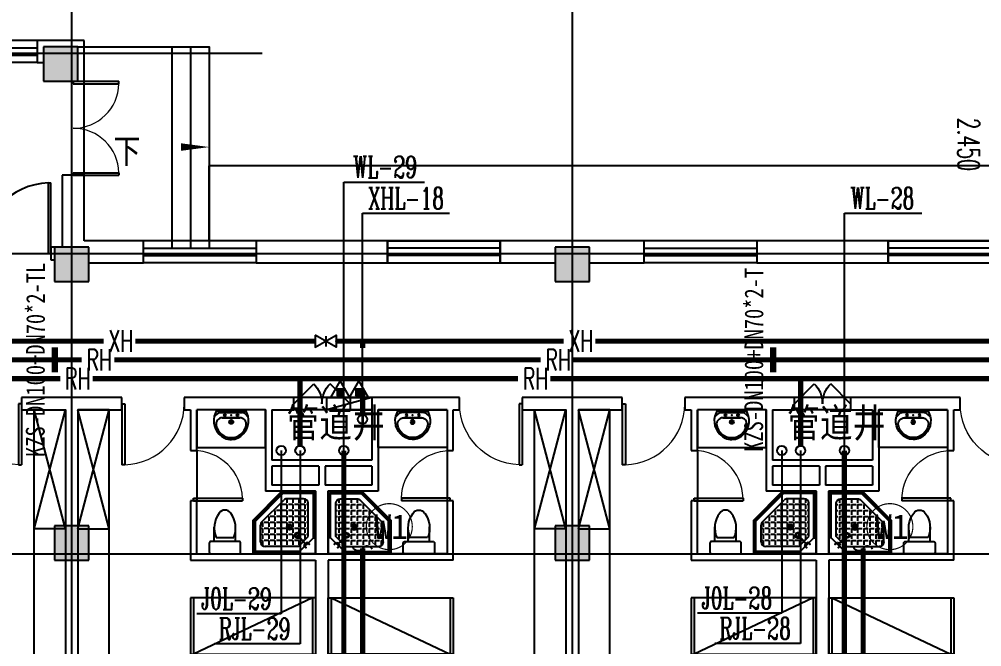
# Model space of a CAD drawing. Extents: x 0 to 2838408, y -923048 to 203859.
# Drawn here: x 2360380 to 2375762, y -263775 to -253750 of the extents above; entities that cross this region are included whole.
import ezdxf
from ezdxf.enums import TextEntityAlignment as Align

# ---------------------------------------------------------------- set-up
doc = ezdxf.new("R2010")
doc.units = 0
doc.header["$LTSCALE"] = 1000
doc.linetypes.add('DASH', pattern=[0.35, 0.25, -0.1])
doc.layers.add('A-ANNO-IDEN', color=3, linetype='Continuous', lineweight=0)
doc.layers.add('A-ANNO-TXT', color=7, linetype='Continuous', lineweight=0, plot=False)
for name, color, linetype in [('A-Fixt', 81, 'Continuous'), ('CLAYER', 7, 'Continuous'), ('COLUMN', 9, 'Continuous'), ('DIM_污水', 3, 'Continuous'), ('DIM_消防', 3, 'Continuous'), ('DIM_热给水', 3, 'Continuous'), ('DIM_给水', 3, 'Continuous'), ('DOOR_FIRE', 4, 'Continuous'), ('DOTE', 8, 'Continuous'), ('E2-楼梯、坡道', 52, 'Continuous'), ('EQUIP_污水', 7, 'Continuous'), ('EQUIP_灭火器', 7, 'Continuous'), ('GROUND', 2, 'Continuous'), ('PIPE-污水', 2, 'DASH'), ('PIPE-消防', 1, 'Continuous'), ('PIPE-热回水', 4, 'Continuous'), ('PUB_HATCH', 8, 'Continuous'), ('TEXT_消防', 7, 'Continuous'), ('TEXT_热回水', 7, 'Continuous'), ('TWT_ELEV', 3, 'Continuous'), ('TWT_TEXT', 7, 'Continuous'), ('VALVE_消防', 7, 'Continuous'), ('VPIPE-污水', 2, 'Continuous'), ('VPIPE-消防', 1, 'Continuous'), ('VPIPE-热给水', 5, 'Continuous'), ('VPIPE-给水', 3, 'Continuous'), ('WALL', 9, 'Continuous'), ('WINDOW', 4, 'Continuous'), ('WP_F', 1, 'Continuous'), ('XREF', 8, 'Continuous'), ('抗震支吊架', 2, 'Continuous'), ('洁具', 213, 'Continuous'), ('配景', 3, 'Continuous'), ('附件', 70, 'Continuous')]:
    doc.layers.add(name, color=color, linetype=linetype)
doc.styles.add('-黑体_T3', font='', dxfattribs={"width": 0.8})
doc.styles.add('_TWT_DIM_ELE', font='SIMPLEX', dxfattribs={"width": 0.8, "height": 2.3, "bigfont": 'HZTXT'})
doc.styles.add('_TWT_PIPETEXT', font='SIMPLEX', dxfattribs={"width": 0.8, "height": 2.3, "bigfont": 'HZTXT'})
doc.styles.add('_TWT_SERIAL', font='COMPLEX', dxfattribs={"width": 0.8, "height": 2.3, "bigfont": 'HZTXT'})
doc.styles.add('HZ', font='aaa等高度-单线.shx', dxfattribs={"width": 0.7, "height": 50, "bigfont": 'aaa-hztxt.shx'})
doc.styles.add('kzcad', font='', dxfattribs={"width": 0.8})
doc.styles.get("Standard").update_dxf_attribs({"font": 'geniso.shx', "bigfont": 'hztxt.shx'})
doc.styles.add('黑体', font='')
doc.styles.get('-黑体_T3').set_extended_font_data('SimHei')
doc.styles.get('kzcad').set_extended_font_data('SimSun')
doc.styles.get('黑体').set_extended_font_data('SimHei')

# ---------------------------------------------------------------- blocks, each defined once
blk = doc.blocks.new('$TwtSys$00000546')
h = blk.add_hatch()
h.set_pattern_fill('ANSI31', color=256, scale=200, style=0)
h.set_pattern_definition([(45, (-38543.802, -6670.83), (-17.67767, 17.67767), [])])
h.paths.add_polyline_path([(-65, 174), (65, 174), (65, 44), (-65, 44)])
for points in [[(0, 344), (-198, 0), (198, 0)], [(-65, 174), (65, 174), (65, 44), (-65, 44)]]:
    blk.add_lwpolyline(points, close=True)
blk = doc.blocks.new('A$C29581A72')
at = {"layer": '附件'}
blk.add_line((750, 200), (30, 0), dxfattribs=at)
blk.add_lwpolyline([(30, 200), (750, 200), (750, 0), (30, 0), (30, 200)], dxfattribs=at)
blk.add_solid([(750, 200), (30, 0), (750, 0), (750, 200)], dxfattribs=at)
at = {"layer": 'EQUIP_灭火器', "xscale": 0.75, "yscale": -0.75, "zscale": 0.75, "rotation": 180}
for p in [(241, 200), (539, 200)]:
    blk.add_blockref('$TwtSys$00000546', p, dxfattribs=at)
at = {"style": 'HZ', "flags": 1}
for tag in ['WHAT', 'SPEC', 'UNIT']:
    blk.add_attdef(tag, (375, 0), '', height=0.001, dxfattribs=at)
blk = doc.blocks.new('1F平面-CAD导入_dwg_Drawing4_t3_dwg_$plan$00001613-474159-1F-927810-1F')
at = {"layer": '洁具'}
for p, q in [((-200, 170), (-430, 170)), ((-30, 250), (-170, 250)), ((-260, -140), (-260, 140)), ((-200, -170), (-200, -220)), ((-170, -250), (-30, -250))]:
    blk.add_line(p, q, dxfattribs=at)
for points in [[(-200, 220), (-200, 170), (-200, -170), (-430, -170)], [(0, -220), (0, 220)]]:
    blk.add_lwpolyline(points, dxfattribs=at)
for centre, radius, start, end in [((-413, -227), 398, 67.4505, 126.6381), ((-170, 220), 30, 90, 180), ((-30, 220), 30, 0, 90), ((-590, 0), 110, 123.4509, 236.5491), ((-413, 227), 398, 233.3619, 292.5495), ((-170, -220), 30, 180, 270), ((-30, -220), 30, 270, 0)]:
    blk.add_arc(centre, radius, start, end, dxfattribs=at)
blk = doc.blocks.new('$lvtry$00000169')
at = {"color": 0}
for p, q in [((259, -36), (259, 0)), ((259, -36), (36, -259)), ((276, -120), (120, -276)), ((144, -151), (291, -298)), ((151, -144), (298, -291)), ((259, -24), (976, -24)), ((259, -36), (964, -36)), ((270, -213), (270, -143)), ((276, -120), (808, -120)), ((366, -213), (366, -143)), ((462, -213), (462, -143)), ((558, -213), (558, -143)), ((655, -213), (655, -143)), ((751, -213), (751, -143)), ((847, -213), (847, -143)), ((964, -36), (976, -24)), ((964, -36), (964, -525)), ((976, -24), (976, -530)), ((36, -259), (0, -259)), ((24, -259), (24, -976)), ((36, -259), (36, -964)), ((120, -276), (120, -808)), ((173, -309), (173, -239)), ((183, -213), (205, -213)), ((220, -213), (243, -213)), ((270, -213), (340, -213)), ((270, -263), (270, -239)), ((366, -213), (436, -213)), ((366, -309), (366, -239)), ((462, -213), (532, -213)), ((462, -309), (462, -239)), ((558, -213), (628, -213)), ((558, -309), (558, -239)), ((655, -213), (725, -213)), ((655, -309), (655, -239)), ((751, -213), (821, -213)), ((751, -309), (751, -239)), ((847, -213), (880, -213)), ((847, -309), (847, -239)), ((880, -192), (880, -460)), ((120, -309), (147, -309)), ((120, -405), (147, -405)), ((173, -309), (243, -309)), ((173, -405), (173, -335)), ((173, -405), (243, -405)), ((173, -501), (173, -431)), ((270, -405), (270, -335)), ((270, -405), (340, -405)), ((270, -501), (270, -431)), ((334, -309), (340, -309)), ((366, -309), (436, -309)), ((366, -405), (366, -335)), ((366, -405), (379, -405)), ((366, -501), (366, -431)), ((462, -309), (532, -309)), ((462, -405), (462, -335)), ((462, -405), (532, -405)), ((462, -501), (462, -431)), ((558, -309), (628, -309)), ((558, -405), (558, -335)), ((558, -405), (628, -405)), ((558, -501), (558, -431)), ((655, -309), (725, -309)), ((655, -405), (655, -335)), ((655, -405), (725, -405)), ((655, -501), (655, -431)), ((751, -309), (821, -309)), ((751, -405), (751, -335)), ((751, -405), (821, -405)), ((751, -501), (751, -431)), ((847, -309), (880, -309)), ((847, -405), (847, -335)), ((847, -405), (880, -405)), ((847, -501), (847, -431)), ((120, -501), (147, -501)), ((120, -598), (147, -598)), ((173, -501), (243, -501)), ((173, -598), (173, -528)), ((173, -598), (243, -598)), ((270, -501), (340, -501)), ((270, -598), (270, -528)), ((270, -598), (340, -598)), ((366, -501), (436, -501)), ((366, -598), (366, -528)), ((366, -598), (436, -598)), ((462, -501), (532, -501)), ((462, -598), (462, -528)), ((462, -598), (532, -598)), ((859, -511), (511, -859)), ((964, -525), (525, -964)), ((976, -530), (530, -976)), ((558, -501), (628, -501)), ((558, -598), (558, -528)), ((558, -598), (628, -598)), ((655, -501), (725, -501)), ((655, -598), (655, -528)), ((655, -598), (725, -598)), ((751, -501), (821, -501)), ((751, -598), (751, -528)), ((751, -598), (773, -598)), ((847, -501), (867, -501)), ((964, -525), (976, -530)), ((120, -694), (147, -694)), ((173, -694), (173, -624)), ((173, -694), (243, -694)), ((173, -790), (173, -720)), ((270, -694), (270, -624)), ((270, -694), (340, -694)), ((270, -790), (270, -720)), ((366, -694), (366, -624)), ((366, -694), (436, -694)), ((366, -790), (366, -720)), ((462, -694), (462, -624)), ((462, -694), (532, -694)), ((462, -790), (462, -720)), ((558, -694), (558, -624)), ((558, -694), (628, -694)), ((558, -790), (558, -720)), ((655, -694), (655, -624)), ((655, -694), (676, -694)), ((120, -790), (147, -790)), ((173, -790), (243, -790)), ((173, -878), (173, -816)), ((192, -880), (460, -880)), ((270, -790), (340, -790)), ((270, -880), (270, -816)), ((366, -790), (436, -790)), ((366, -880), (366, -816)), ((462, -790), (532, -790)), ((462, -880), (462, -816)), ((558, -790), (580, -790)), ((36, -964), (24, -976)), ((24, -976), (530, -976)), ((36, -964), (525, -964)), ((525, -964), (530, -976))]:
    blk.add_line(p, q, dxfattribs=at)
blk.add_lwpolyline([(0, 0), (0, -1000), (540, -1000), (1000, -540), (1000, 0)], close=True)
for points in [[(0, 0), (0, -1000)], [(0, 0), (1000, 0)], [(1000, 0), (1000, -540)], [(190, -136), (178, -148), (162, -132), (174, -121)], [(136, -190), (148, -178), (132, -162), (121, -174)], [(1000, -540), (540, -1000)], [(0, -1000), (540, -1000)]]:
    blk.add_lwpolyline(points, close=True, dxfattribs=at)
for radius in [43.8, 31.1]:
    blk.add_circle((416, -428), radius, dxfattribs=at)
for centre, radius, start, end in [((808, -192), 72, 0, 90), ((296, -296), 40.6, 142.583, 128.4197), ((296, -296), 28.6, 145.828, 125.6599), ((808, -460), 72, 315, 0), ((192, -808), 72, 180, 270), ((460, -808), 72, 270, 315)]:
    blk.add_arc(centre, radius, start, end, dxfattribs=at)
for p in [(156, -102, 0), (103, -156, 0), (416, -428, 0)]:
    blk.add_point(p, dxfattribs=at)
blk = doc.blocks.new('$lvtry$00000178')
at = {"color": 0}
for p, q in [((-238, 0), (238, 0)), ((-214, -36), (-272, -91)), ((-180, -23), (180, -23)), ((-142, -105), (140, -105)), ((140, -105), (-142, -105)), ((216, -37), (268, -91))]:
    blk.add_line(p, q, dxfattribs=at)
blk.add_lwpolyline([(-104, -430, 0.224698), (110, -425, 0.348046), (269, -79), (239, 0), (-241, 0), (-271, -79, 0.356844)], format="xyb", close=True, dxfattribs=at)
for centre, radius in [((-100, -65), 16.3), ((1, -172), 31.6), ((100, -65), 16.3)]:
    blk.add_circle(centre, radius, dxfattribs=at)
at = {"color": 0, "lineweight": 13}
blk.add_circle((1, -172), 23, dxfattribs=at)
at = {"color": 0}
for centre, radius, start, end in [((-142, -205), 100, 90, 190.5602), ((-180, -73), 50, 90, 133.181), ((140, -205), 100, 349.4398, 90), ((180, -73), 50, 44.5607, 90), ((-1, -179), 243, 190.5602, 349.4398)]:
    blk.add_arc(centre, radius, start, end, dxfattribs=at)
for p in [(0, -65), (1, -172)]:
    blk.add_point(p, dxfattribs=at)
blk = doc.blocks.new('A$C70365C93')
at = {"layer": '洁具'}
blk.add_lwpolyline([(-1900, 2300), (-1900, 1700), (-800, 1700), (-800, 2300)], close=True, dxfattribs=at)
blk.add_blockref('$lvtry$00000178', (-1350, 2280), dxfattribs=at)
at = {"layer": '洁具', "rotation": 180}
blk.add_blockref('$lvtry$00000169', (0, 0), dxfattribs=at)
at = {"layer": '洁具', "extrusion": (0, 0, -1), "xscale": -1, "zscale": -1, "rotation": 90}
blk.add_blockref('1F平面-CAD导入_dwg_Drawing4_t3_dwg_$plan$00001613-474159-1F-927810-1F', (1450, 0), dxfattribs=at)
blk = doc.blocks.new('单人床')
at = {"layer": 'A-Fixt'}
for p, q in [((47774, 13973), (48674, 13973)), ((47774, 12073), (48674, 13973)), ((47774, 12073), (48674, 12073))]:
    blk.add_line(p, q, dxfattribs=at)
blk.add_lwpolyline([(47774, 14023), (48674, 14023), (48674, 12023), (47774, 12023), (47774, 14023)], dxfattribs=at)
blk = doc.blocks.new('CH_AP01')
for p, q in [((-311, 17), (-275, 0)), ((-275, 0), (275, 0)), ((275, 0), (311, 17))]:
    blk.add_line(p, q)
for centre, radius, start, end in [((0, -579), 1213, 74.7104, 105.2896), ((-307, 555), 37.8, 100.1859, 202.8359), ((-1658, 202), 1360, 352.1659, 14.4283), ((-824, 250), 563, 335.5038, 31.0903), ((0, -579), 1173, 75.0287, 104.9713), ((0, -1278), 1857, 80.611, 99.389), ((-824, 250), 603, 335.5038, 30.2691), ((0, -579), 1093, 75.8767, 104.1233), ((824, 250), 603, 149.7309, 204.4962), ((824, 250), 563, 148.9097, 204.4962), ((1658, 202), 1360, 165.5717, 187.8341), ((307, 555), 37.8, 337.1641, 79.8141)]:
    blk.add_arc(centre, radius, start, end)
blk = doc.blocks.new('A$C61295E98')
at = {"color": 3}
for p, q in [((544, 598), (0, 598)), ((0, 598), (0, 0)), ((161, 598), (161, 0)), ((170, 0), (170, 598)), ((603, 572), (603, 26)), ((624, 518), (624, 80)), ((544, 0), (0, 0))]:
    blk.add_line(p, q, dxfattribs=at)
for points in [[(82, 540), (75, 540), (75, 577), (82, 577)], [(82, 453), (75, 453), (75, 490), (82, 490)], [(82, 353), (75, 353), (75, 389), (82, 389)]]:
    blk.add_lwpolyline(points, close=True, dxfattribs=at)
for centre in [(74, 250), (74, 164), (74, 71)]:
    blk.add_circle(centre, 15.7, dxfattribs=at)
for centre, start, end in [((544, 518), 360, 90), ((544, 80), 270, 0)]:
    blk.add_arc(centre, 80, start, end, dxfattribs=at)
blk = doc.blocks.new('宿舍')
at = {"layer": 'A-Fixt'}
for p, q in [((47854, 13802), (48354, 15702)), ((48354, 13802), (47854, 15702)), ((47854, 13802), (48354, 13802))]:
    blk.add_line(p, q, dxfattribs=at)
for points in [[(47854, 8602), (48354, 8602), (48354, 15702), (47854, 15702)], [(47854, 10676), (47970, 10676), (47970, 11743), (47854, 11743)]]:
    blk.add_lwpolyline(points, close=True, dxfattribs=at)
at = {"xscale": -1, "rotation": 90}
for p in [(63677, 60475), (63677, 58775)]:
    blk.add_blockref('单人床', p, dxfattribs=at)
at = {"layer": 'A-Fixt', "xscale": -1, "rotation": 180}
for p in [(50002, 9140), (51117, 9140)]:
    blk.add_blockref('CH_AP01', p, dxfattribs=at)
at = {"layer": '配景', "color": 252}
blk.add_blockref('A$C61295E98', (47854, 7097), dxfattribs=at)
blk = doc.blocks.new('$WINLIB2D$00000001')
at = {"color": 0}
for points in [[(-0.5, 0.5), (-0.5, -0.5)], [(-0.5, 0.5), (0.5, 0.5)], [(0.5, -0.5), (0.5, 0.5)], [(0.5, 0.1667), (-0.5, 0.1667)], [(0.5, -0.1667), (-0.5, -0.1667)], [(-0.5, -0.5), (0.5, -0.5)]]:
    blk.add_lwpolyline(points, dxfattribs=at)
blk = doc.blocks.new('$DorLib2D$00000116')
at = {"color": 0}
for p, q in [((-0.5, 0), (-0.146, 0.354)), ((0.5, 0), (0.146, 0.354))]:
    blk.add_line(p, q, dxfattribs=at)
for centre, start, end in [((-0.5, 0), 0, 45), ((0.5, 0), 135, 180)]:
    blk.add_arc(centre, 0.5, start, end, dxfattribs=at)
blk = doc.blocks.new('$DorLib2D$00000001')
for p, q in [((0.45, 0.975), (0.5, 0.975)), ((0.45, 0), (0.45, 0.975)), ((0.5, 0), (0.5, 0.975)), ((0.5, 0), (0.45, 0))]:
    blk.add_line(p, q)
at = {"lineweight": 13}
blk.add_arc((0.475, 0), 0.975, 91.4693, 180, dxfattribs=at)
blk = doc.blocks.new('$DorLib2D$00000002')
for p, q in [((-0.5, 0), (-0.5, 0.4875)), ((-0.475, 0.4875), (-0.5, 0.4875)), ((-0.475, 0), (-0.475, 0.4875)), ((0.475, 0), (0.475, 0.4875)), ((0.475, 0.4875), (0.5, 0.4875)), ((0.5, 0), (0.5, 0.4875)), ((-0.5, 0), (-0.475, 0)), ((0.5, 0), (0.475, 0))]:
    blk.add_line(p, q)
at = {"lineweight": 13}
for centre, start, end in [((-0.4875, 0), 0, 88.53072), ((0.4875, 0), 91.46928, 180)]:
    blk.add_arc(centre, 0.4875, start, end, dxfattribs=at)
blk = doc.blocks.new('$DorLib2D$00000225')
at = {"color": 0}
for p, q in [((0.475, -0.001), (0.475, 0.752)), ((0.475, 0.752), (0.5, 0.752)), ((0.5, -0.001), (0.5, 0.752)), ((-0.5, 0), (-0.5, 0.252)), ((-0.475, 0.252), (-0.5, 0.252)), ((-0.475, 0), (-0.475, 0.252)), ((-0.475, 0), (-0.5, 0)), ((0.475, -0.001), (0.5, -0.001))]:
    blk.add_line(p, q, dxfattribs=at)
for centre, radius, start, end in [((0.505, -0.002), 0.755, 92.2493, 179.7238), ((-0.501, 0.003), 0.251, 359.7899, 84.0974)]:
    blk.add_arc(centre, radius, start, end, dxfattribs=at)
blk = doc.blocks.new('1F1')
at = {"layer": 'PUB_HATCH'}
for points in [[(2361316.7, -254192.2), (2360766.7, -254192.2), (2360766.7, -254742.2), (2361316.7, -254742.2)], [(2361491.7, -257392.2), (2360941.7, -257392.2), (2360941.7, -257942.2), (2361491.7, -257942.2)], [(2369491.7, -257392.2), (2368941.7, -257392.2), (2368941.7, -257942.2), (2369491.7, -257942.2)], [(2361491.7, -261842.2), (2360941.7, -261842.2), (2360941.7, -262392.2), (2361491.7, -262392.2)], [(2369491.7, -261842.2), (2368941.7, -261842.2), (2368941.7, -262392.2), (2369491.7, -262392.2)]]:
    blk.add_hatch(color=256, dxfattribs=at).paths.add_polyline_path(points)
at = {"layer": 'A-ANNO-IDEN'}
blk.add_lwpolyline([(2362440.5, -255792.2, 0, 0, 0), (2363416.7, -255792.2, 0, 120, 0), (2362966.7, -255792.2, 0, 0, 0)], format="xyseb", dxfattribs=at)
at = {"layer": 'COLUMN'}
for p, q in [((2361316.7, -254192.2), (2360766.7, -254192.2)), ((2360766.7, -254192.2), (2360766.7, -254742.2)), ((2361316.7, -254742.2), (2361316.7, -254192.2)), ((2360766.7, -254742.2), (2361316.7, -254742.2)), ((2361491.7, -257392.2), (2360941.7, -257392.2)), ((2360941.7, -257392.2), (2360941.7, -257942.2)), ((2361491.7, -257942.2), (2361491.7, -257392.2)), ((2369491.7, -257392.2), (2368941.7, -257392.2)), ((2368941.7, -257392.2), (2368941.7, -257942.2)), ((2369491.7, -257942.2), (2369491.7, -257392.2)), ((2360941.7, -257942.2), (2361491.7, -257942.2)), ((2368941.7, -257942.2), (2369491.7, -257942.2)), ((2361491.7, -261842.2), (2360941.7, -261842.2)), ((2360941.7, -261842.2), (2360941.7, -262392.2)), ((2361491.7, -262392.2), (2361491.7, -261842.2)), ((2369491.7, -261842.2), (2368941.7, -261842.2)), ((2368941.7, -261842.2), (2368941.7, -262392.2)), ((2369491.7, -262392.2), (2369491.7, -261842.2)), ((2360941.7, -262392.2), (2361491.7, -262392.2)), ((2368941.7, -262392.2), (2369491.7, -262392.2))]:
    blk.add_line(p, q, dxfattribs=at)
at = {"layer": 'DOOR_FIRE'}
for p, q in [((2365666.7, -259792.2), (2364766.7, -259792.2)), ((2373666.7, -259792.2), (2372766.7, -259792.2)), ((2365666.7, -259992.2), (2364766.7, -259992.2)), ((2373666.7, -259992.2), (2372766.7, -259992.2))]:
    blk.add_line(p, q, dxfattribs=at)
at = {"layer": 'DOTE'}
for p, q in [((2361216.7, -187892.2), (2361216.7, -271092.2)), ((2369216.7, -187892.2), (2369216.7, -271092.2)), ((2343216.7, -254292.2), (2364264.3, -254292.2)), ((2343216.7, -257492.2), (2453916.7, -257492.2)), ((2343216.7, -262292.2), (2453916.7, -262292.2))]:
    blk.add_line(p, q, dxfattribs=at)
at = {"layer": 'E2-楼梯、坡道'}
for points in [[(2361316.7, -254192.2), (2362816.7, -254192.2), (2362816.7, -257392.2)], [(2362816.7, -254192.2), (2363116.7, -254192.2), (2363116.7, -257392.2)], [(2363116.7, -254192.2), (2363416.7, -254192.2), (2363416.7, -257392.2)]]:
    blk.add_lwpolyline(points, dxfattribs=at)
at = {"layer": 'GROUND'}
for p in [(2436966.7, -256092.2), (2363416.7, -257292.2)]:
    blk.add_line(p, (2363416.7, -256092.2), dxfattribs=at)
blk.add_lwpolyline([(2436966.7, -257292.2), (2363416.7, -257292.2)], dxfattribs=at)
at = {"layer": 'WALL'}
for p, q in [((2361416.7, -254092.2), (2360666.7, -254092.2)), ((2360666.7, -254092.2), (2360666.7, -254442.2)), ((2361416.7, -254742.2), (2361416.7, -254092.2)), ((2360666.7, -254442.2), (2360766.7, -254442.2)), ((2361316.7, -254742.2), (2361416.7, -254742.2)), ((2361416.7, -256242.2), (2361066.7, -256242.2)), ((2361066.7, -256242.2), (2361066.7, -257392.2)), ((2361416.7, -257292.2), (2361416.7, -256242.2)), ((2362366.7, -257292.2), (2361416.7, -257292.2)), ((2362366.7, -257642.2), (2362366.7, -257292.2)), ((2366266.7, -257292.2), (2364166.7, -257292.2)), ((2364166.7, -257292.2), (2364166.7, -257642.2)), ((2366266.7, -257642.2), (2366266.7, -257292.2)), ((2369216.7, -257292.2), (2368066.7, -257292.2)), ((2368066.7, -257292.2), (2368066.7, -257642.2)), ((2370366.7, -257292.2), (2369216.7, -257292.2)), ((2370366.7, -257642.2), (2370366.7, -257292.2)), ((2374266.7, -257292.2), (2372166.7, -257292.2)), ((2372166.7, -257292.2), (2372166.7, -257642.2)), ((2374266.7, -257642.2), (2374266.7, -257292.2)), ((2360941.7, -257392.2), (2360886.7, -257392.2)), ((2360886.7, -257392.2), (2360886.7, -257592.2)), ((2360886.7, -257592.2), (2360941.7, -257592.2)), ((2361491.7, -257642.2), (2362366.7, -257642.2)), ((2364166.7, -257642.2), (2366266.7, -257642.2)), ((2368066.7, -257642.2), (2368941.7, -257642.2)), ((2369491.7, -257642.2), (2370366.7, -257642.2)), ((2372166.7, -257642.2), (2374266.7, -257642.2)), ((2361216.7, -259792.2), (2360416.7, -259792.2)), ((2360416.7, -259792.2), (2360416.7, -259992.2)), ((2362016.7, -259792.2), (2361216.7, -259792.2)), ((2362016.7, -259992.2), (2362016.7, -259792.2)), ((2363116.7, -259792.2), (2363016.7, -259792.2)), ((2363016.7, -259792.2), (2363016.7, -259992.2)), ((2364316.7, -259792.2), (2363116.7, -259792.2)), ((2364766.7, -259792.2), (2364316.7, -259792.2)), ((2364766.7, -259992.2), (2364766.7, -259792.2)), ((2366116.7, -259792.2), (2365666.7, -259792.2)), ((2365666.7, -259792.2), (2365666.7, -259992.2)), ((2367316.7, -259792.2), (2366116.7, -259792.2)), ((2367416.7, -259792.2), (2367316.7, -259792.2)), ((2367416.7, -259992.2), (2367416.7, -259792.2)), ((2369216.7, -259792.2), (2368416.7, -259792.2)), ((2368416.7, -259792.2), (2368416.7, -259992.2)), ((2370016.7, -259792.2), (2369216.7, -259792.2)), ((2370016.7, -259992.2), (2370016.7, -259792.2)), ((2371116.7, -259792.2), (2371016.7, -259792.2)), ((2371016.7, -259792.2), (2371016.7, -259992.2)), ((2372316.7, -259792.2), (2371116.7, -259792.2)), ((2372766.7, -259792.2), (2372316.7, -259792.2)), ((2372766.7, -259992.2), (2372766.7, -259792.2)), ((2374116.7, -259792.2), (2373666.7, -259792.2)), ((2373666.7, -259792.2), (2373666.7, -259992.2)), ((2375316.7, -259792.2), (2374116.7, -259792.2)), ((2375416.7, -259792.2), (2375316.7, -259792.2)), ((2375416.7, -259992.2), (2375416.7, -259792.2)), ((2360416.7, -259992.2), (2361116.7, -259992.2)), ((2361116.7, -259992.2), (2361116.7, -261842.2)), ((2361316.7, -259992.2), (2361316.7, -261842.2)), ((2361316.7, -259992.2), (2362016.7, -259992.2)), ((2363016.7, -259992.2), (2363116.7, -259992.2)), ((2363116.7, -259992.2), (2363116.7, -260642.2)), ((2364316.7, -259992.2), (2363216.7, -259992.2)), ((2363216.7, -260642.2), (2363216.7, -259992.2)), ((2364316.7, -259992.2), (2364316.7, -260792.2)), ((2364416.7, -259992.2), (2364766.7, -259992.2)), ((2364416.7, -259992.2), (2364416.7, -260792.2)), ((2365666.7, -259992.2), (2366016.7, -259992.2)), ((2366016.7, -259992.2), (2366016.7, -260792.2)), ((2367216.7, -259992.2), (2366116.7, -259992.2)), ((2366116.7, -259992.2), (2366116.7, -260792.2)), ((2367216.7, -259992.2), (2367216.7, -260642.2)), ((2367316.7, -260642.2), (2367316.7, -259992.2)), ((2367316.7, -259992.2), (2367416.7, -259992.2)), ((2368416.7, -259992.2), (2369116.7, -259992.2)), ((2369116.7, -259992.2), (2369116.7, -261842.2)), ((2369316.7, -259992.2), (2369316.7, -261842.2)), ((2369316.7, -259992.2), (2370016.7, -259992.2)), ((2371016.7, -259992.2), (2371116.7, -259992.2)), ((2371116.7, -259992.2), (2371116.7, -260642.2)), ((2372316.7, -259992.2), (2371216.7, -259992.2)), ((2371216.7, -260642.2), (2371216.7, -259992.2)), ((2372316.7, -259992.2), (2372316.7, -260792.2)), ((2372416.7, -259992.2), (2372766.7, -259992.2)), ((2372416.7, -259992.2), (2372416.7, -260792.2)), ((2373666.7, -259992.2), (2374016.7, -259992.2)), ((2374016.7, -259992.2), (2374016.7, -260792.2)), ((2375216.7, -259992.2), (2374116.7, -259992.2)), ((2374116.7, -259992.2), (2374116.7, -260792.2)), ((2375216.7, -259992.2), (2375216.7, -260642.2)), ((2375316.7, -260642.2), (2375316.7, -259992.2)), ((2375316.7, -259992.2), (2375416.7, -259992.2)), ((2363116.7, -260642.2), (2363216.7, -260642.2)), ((2367216.7, -260642.2), (2367316.7, -260642.2)), ((2371116.7, -260642.2), (2371216.7, -260642.2)), ((2375216.7, -260642.2), (2375316.7, -260642.2)), ((2364316.7, -260792.2), (2364316.7, -261292.2)), ((2365216.7, -260792.2), (2364416.7, -260792.2)), ((2366016.7, -260792.2), (2365216.7, -260792.2)), ((2366116.7, -260792.2), (2366116.7, -261292.2)), ((2372316.7, -260792.2), (2372316.7, -261292.2)), ((2373216.7, -260792.2), (2372416.7, -260792.2)), ((2374016.7, -260792.2), (2373216.7, -260792.2)), ((2374116.7, -260792.2), (2374116.7, -261292.2)), ((2365166.7, -260892.2), (2364416.7, -260892.2)), ((2364416.7, -260892.2), (2364416.7, -261192.2)), ((2365166.7, -260892.2), (2365166.7, -261192.2)), ((2366016.7, -260892.2), (2365266.7, -260892.2)), ((2365266.7, -260892.2), (2365266.7, -261192.2)), ((2366016.7, -260892.2), (2366016.7, -261192.2)), ((2373166.7, -260892.2), (2372416.7, -260892.2)), ((2372416.7, -260892.2), (2372416.7, -261192.2)), ((2373166.7, -260892.2), (2373166.7, -261192.2)), ((2374016.7, -260892.2), (2373266.7, -260892.2)), ((2373266.7, -260892.2), (2373266.7, -261192.2)), ((2374016.7, -260892.2), (2374016.7, -261192.2)), ((2365116.7, -261292.2), (2364316.7, -261292.2)), ((2365166.7, -261192.2), (2364416.7, -261192.2)), ((2365116.7, -261292.2), (2365116.7, -262292.2)), ((2366016.7, -261192.2), (2365266.7, -261192.2)), ((2365316.7, -261292.2), (2365316.7, -262292.2)), ((2366116.7, -261292.2), (2365316.7, -261292.2)), ((2373116.7, -261292.2), (2372316.7, -261292.2)), ((2373166.7, -261192.2), (2372416.7, -261192.2)), ((2373116.7, -261292.2), (2373116.7, -262292.2)), ((2374016.7, -261192.2), (2373266.7, -261192.2)), ((2373316.7, -261292.2), (2373316.7, -262292.2)), ((2374116.7, -261292.2), (2373316.7, -261292.2)), ((2363216.7, -261442.2), (2363116.7, -261442.2)), ((2363116.7, -261442.2), (2363116.7, -262392.2)), ((2363216.7, -262292.2), (2363216.7, -261442.2)), ((2367316.7, -261442.2), (2367216.7, -261442.2)), ((2367216.7, -261442.2), (2367216.7, -262292.2)), ((2367316.7, -262392.2), (2367316.7, -261442.2)), ((2371216.7, -261442.2), (2371116.7, -261442.2)), ((2371116.7, -261442.2), (2371116.7, -262392.2)), ((2371216.7, -262292.2), (2371216.7, -261442.2)), ((2375316.7, -261442.2), (2375216.7, -261442.2)), ((2375216.7, -261442.2), (2375216.7, -262292.2)), ((2375316.7, -262392.2), (2375316.7, -261442.2)), ((2361116.7, -262392.2), (2361116.7, -267042.2)), ((2361316.7, -262392.2), (2361316.7, -267042.2)), ((2363116.7, -262392.2), (2365116.7, -262392.2)), ((2363216.7, -262292.2), (2365116.7, -262292.2)), ((2365116.7, -262392.2), (2365116.7, -267342.2)), ((2367216.7, -262292.2), (2365316.7, -262292.2)), ((2367316.7, -262392.2), (2365316.7, -262392.2)), ((2365316.7, -262392.2), (2365316.7, -267342.2)), ((2369116.7, -262392.2), (2369116.7, -267042.2)), ((2369316.7, -262392.2), (2369316.7, -267042.2)), ((2371116.7, -262392.2), (2373116.7, -262392.2)), ((2371216.7, -262292.2), (2373116.7, -262292.2)), ((2373116.7, -262392.2), (2373116.7, -267342.2)), ((2375216.7, -262292.2), (2373316.7, -262292.2)), ((2375316.7, -262392.2), (2373316.7, -262392.2)), ((2373316.7, -262392.2), (2373316.7, -267342.2))]:
    blk.add_line(p, q, dxfattribs=at)
at = {"layer": 'WINDOW'}
for p, q in [((2361416.7, -256242.2), (2361416.7, -254742.2)), ((2363216.7, -260642.2), (2363216.7, -261442.2)), ((2367216.7, -260642.2), (2367216.7, -261442.2)), ((2371216.7, -260642.2), (2371216.7, -261442.2)), ((2375216.7, -260642.2), (2375216.7, -261442.2))]:
    blk.add_line(p, q, dxfattribs=at)
at = {"xscale": -1}
for name, p in [('宿舍', (2408970.6, -275693.9)), ('A$C70365C93', (2365316.7, -262292.2)), ('宿舍', (2416970.6, -275693.9)), ('A$C70365C93', (2373316.7, -262292.2)), ('宿舍', (2424970.6, -275693.9))]:
    blk.add_blockref(name, p, dxfattribs=at)
for name, p in [('宿舍', (2313462.9, -275693.9)), ('A$C70365C93', (2365116.7, -262292.2)), ('宿舍', (2321462.9, -275693.9)), ('A$C70365C93', (2373116.7, -262292.2))]:
    blk.add_blockref(name, p)
at = {"layer": 'DOOR_FIRE', "zscale": 200}
for name, p, xscale, yscale, rotation in [('$DorLib2D$00000225', (2360136.7, -257492.2), -1500, -1500, 180), ('$DorLib2D$00000116', (2365216.7, -259892.2), 900, -900, 179.9999999994664), ('$DorLib2D$00000116', (2373216.7, -259892.2), 900, -900, 179.9999999994664)]:
    blk.add_blockref(name, p, dxfattribs=dict(at, xscale=xscale, yscale=yscale, rotation=rotation))
at = {"layer": 'WINDOW'}
for name, p, xscale, yscale, zscale, rotation in [('$WINLIB2D$00000001', (2359966.7, -254267.2), 1400, -350, 1400, 180), ('$DorLib2D$00000002', (2361241.7, -255492.2), -1500, -1500, -1500, 90), ('$DorLib2D$00000001', (2375916.7, -259892.2), -1000, 1000, -1000, 180), ('$DorLib2D$00000001', (2363166.7, -261042.2), 800, 800, 800, 269.9999999994664), ('$DorLib2D$00000001', (2367266.7, -261042.2), 800, -800, 800, 269.9999999994664), ('$DorLib2D$00000001', (2371166.7, -261042.2), 800, 800, 800, 269.9999999994664), ('$DorLib2D$00000001', (2375266.7, -261042.2), 800, -800, 800, 269.9999999994664)]:
    blk.add_blockref(name, p, dxfattribs=dict(at, xscale=xscale, yscale=yscale, zscale=zscale, rotation=rotation))
for name, p, xscale, yscale, zscale in [('$WINLIB2D$00000001', (2363266.7, -257467.2), -1800, 350, -1800), ('$WINLIB2D$00000001', (2367166.7, -257467.2), 1800, 350, 1800), ('$WINLIB2D$00000001', (2371266.7, -257467.2), -1800, 350, -1800), ('$WINLIB2D$00000001', (2375166.7, -257467.2), 1800, 350, 1800), ('$DorLib2D$00000001', (2359916.7, -259892.2), 1000, -1000, 1000), ('$DorLib2D$00000001', (2362516.7, -259892.2), -1000, -1000, -1000), ('$DorLib2D$00000001', (2367916.7, -259892.2), 1000, -1000, 1000), ('$DorLib2D$00000001', (2370516.7, -259892.2), -1000, -1000, -1000)]:
    blk.add_blockref(name, p, dxfattribs=dict(at, xscale=xscale, yscale=yscale, zscale=zscale))
at = {"layer": 'A-ANNO-TXT', "color": 7, "style": '-黑体_T3', "width": 0.8}
blk.add_text('下', height=394.3, dxfattribs=at).set_placement((2361887.8, -256054.7))
at = {"layer": 'CLAYER'}
for p in [(2364649.1, -260479.2), (2372649.1, -260479.2)]:
    blk.add_text('管道井', height=525, dxfattribs=at).set_placement(p)
blk = doc.blocks.new('$TwtSys$00000132')
at = {"elevation": 0}
blk.add_lwpolyline([(7, -101, -0.575183), (0, 0, 0.604745), (-11, 101, 16.924828)], format="xyb", dxfattribs=at)
blk = doc.blocks.new('$VALVE$00000296')
for points in [[(-125, 72), (-125, -72), (125, 72), (125, -72), (-125, 72)], [(0, 60), (0, -64)]]:
    blk.add_lwpolyline(points)
for p in [(-125, 0), (125, 0)]:
    blk.add_point(p)

msp = doc.modelspace()

# ---------------------------------------------------------------- linework, layer by layer
at = {"layer": 'DIM_污水'}
for p, q in [((2365566.7, -260642.2, -800), (2365566.7, -256351.9)), ((2365566.7, -256351.9), (2366854.9, -256351.9)), ((2373566.7, -260642.2, -800), (2373566.7, -256850.3)), ((2373566.7, -256850.3), (2374803.9, -256850.3))]:
    msp.add_line(p, q, dxfattribs=at)
at = {"layer": 'DIM_消防'}
for p, q in [((2365866.7, -260142.2), (2365866.7, -256850.3)), ((2365866.7, -256850.3), (2367256.3, -256850.3))]:
    msp.add_line(p, q, dxfattribs=at)
at = {"layer": 'DIM_消防', "const_width": 18.4, "elevation": 0}
for points in [[(2366660.9, -261856.7, -1), (2365925.9, -261856.7, -1)], [(2374660.9, -261856.7, -1), (2373925.9, -261856.7, -1)]]:
    msp.add_lwpolyline(points, format="xyb", close=True, dxfattribs=at)
at = {"layer": 'DIM_热给水'}
for p, q in [((2364866.7, -260642.2), (2364866.7, -263730)), ((2372866.7, -260642.2), (2372866.7, -263721.7)), ((2364866.7, -263730), (2363497.7, -263730)), ((2372866.7, -263721.7), (2371497.7, -263721.7))]:
    msp.add_line(p, q, dxfattribs=at)
at = {"layer": 'DIM_给水'}
for p, q in [((2364566.7, -260642.2), (2364566.7, -263247)), ((2372566.7, -260642.2), (2372566.7, -263238.7)), ((2364566.7, -263247), (2363218.1, -263247)), ((2372566.7, -263238.7), (2371218.1, -263238.7))]:
    msp.add_line(p, q, dxfattribs=at)
at = {"layer": 'PIPE-污水', "ltscale": 1.5, "const_width": 82.5}
for points in [[(2365566.7, -260642.2), (2365566.7, -264172.8)], [(2373566.7, -260642.2), (2373566.7, -264172.8)], [(2365866.7, -262205.8), (2365866.7, -264381.8)], [(2373866.7, -262205.8), (2373866.7, -264381.8)]]:
    msp.add_lwpolyline(points, dxfattribs=at)
at = {"layer": 'PIPE-消防', "ltscale": 1.5, "const_width": 82.5}
for points in [[(2361727.6, -258892.2), (2354431.5, -258892.2)], [(2365107.9, -258892.2), (2362235.1, -258892.2)], [(2365866.7, -258892.2), (2365445.4, -258892.2)], [(2365866.7, -259000.9), (2365866.7, -258892.2)], [(2369079.8, -258892.2), (2365866.7, -258892.2)], [(2381107.9, -258892.2), (2369587.3, -258892.2)], [(2365866.7, -260067.2), (2365866.7, -259683.4)]]:
    msp.add_lwpolyline(points, dxfattribs=at)
at = {"layer": 'PIPE-热回水', "ltscale": 1.5, "const_width": 82.5}
for points in [[(2361378.7, -259192.2), (2354071.5, -259192.2)], [(2368712, -259192.2), (2361896.7, -259192.2)], [(2384973, -259192.2), (2369230, -259192.2)], [(2361035, -259492.2), (2356866.7, -259492.2)], [(2364866.7, -259492.2), (2361553, -259492.2)], [(2364866.7, -260567.2), (2364866.7, -259492.2)], [(2368349.5, -259492.2), (2364866.7, -259492.2)], [(2372866.7, -259492.2), (2368867.5, -259492.2)], [(2372866.7, -260567.2), (2372866.7, -259492.2)], [(2380866.7, -259492.2), (2372866.7, -259492.2)]]:
    msp.add_lwpolyline(points, dxfattribs=at)
at = {"layer": 'VPIPE-污水'}
for centre in [(2365566.7, -260642.2), (2373566.7, -260642.2)]:
    msp.add_circle(centre, 75, dxfattribs=at)
at = {"layer": 'VPIPE-消防'}
msp.add_circle((2365866.7, -260142.2), 75, dxfattribs=at)
at = {"layer": 'VPIPE-热给水'}
for centre in [(2364866.7, -260642.2), (2372866.7, -260642.2)]:
    msp.add_circle(centre, 75, dxfattribs=at)
at = {"layer": 'VPIPE-给水'}
for centre in [(2364566.7, -260642.2), (2372566.7, -260642.2)]:
    msp.add_circle(centre, 75, dxfattribs=at)
at = {"layer": '抗震支吊架', "color": 2, "const_width": 100}
for points in [[(2360948, -259392.2), (2360948, -258992.2)], [(2372429.2, -259392.2), (2372429.2, -258992.2)]]:
    msp.add_lwpolyline(points, dxfattribs=at)

# ---------------------------------------------------------------- block references
at = {"layer": 'EQUIP_污水', "xscale": 1.5, "yscale": -1.5, "zscale": 1.5, "rotation": 270}
for p in [(2365866.7, -262205.4), (2373866.7, -262205.4)]:
    msp.add_blockref('$TwtSys$00000132', p, dxfattribs=at)
at = {"layer": 'VALVE_消防', "linetype": 'ByBlock', "xscale": -1.35, "yscale": -1.35, "zscale": 1.35, "rotation": 180}
msp.add_blockref('$VALVE$00000296', (2365276.7, -258892.2), dxfattribs=at)
at = {"layer": 'WP_F'}
msp.add_blockref('A$C29581A72', (2365266.7, -259992.2), dxfattribs=at)
at = {"layer": 'XREF'}
msp.add_blockref('1F1', (0, 0), dxfattribs=at)

# ---------------------------------------------------------------- texts
at = {"layer": 'DIM_污水', "color": 7, "style": '_TWT_SERIAL', "width": 0.64}
for s, p in [('WL-29', (2365713.5, -256282.9)), ('WL-28', (2373662.4, -256781.3))]:
    msp.add_text(s, height=345, dxfattribs=at).set_placement(p)
at = {"layer": 'DIM_消防', "color": 7, "style": '_TWT_SERIAL', "width": 0.64}
msp.add_text('XHL-18', height=345, dxfattribs=at).set_placement((2365957.1, -256781.3))
at = {"layer": 'DIM_热给水', "color": 7, "style": '_TWT_SERIAL', "width": 0.64}
for s, p in [('RJL-29', (2363566.7, -263661)), ('RJL-28', (2371566.7, -263652.7))]:
    msp.add_text(s, height=345, dxfattribs=at).set_placement(p)
at = {"layer": 'DIM_给水', "color": 7, "style": '_TWT_SERIAL', "width": 0.64}
for s, p in [('J0L-29', (2363287.1, -263178)), ('J0L-28', (2371287.1, -263169.7))]:
    msp.add_text(s, height=345, dxfattribs=at).set_placement(p)
at = {"layer": 'TEXT_消防', "linetype": 'ByBlock', "style": '_TWT_PIPETEXT', "width": 0.64}
for p in [(2361802.6, -259064.7), (2369154.8, -259064.7)]:
    msp.add_text('XH', height=345, dxfattribs=at).set_placement(p)
at = {"layer": 'TEXT_热回水', "linetype": 'ByBlock', "style": '_TWT_PIPETEXT', "width": 0.64}
for p in [(2361453.7, -259364.7), (2368787, -259364.7), (2361110, -259664.7), (2368424.5, -259664.7)]:
    msp.add_text('RH', height=345, dxfattribs=at).set_placement(p)
at = {"layer": 'TWT_ELEV', "color": 7, "linetype": 'ByBlock', "style": '_TWT_DIM_ELE', "width": 0.64}
msp.add_text('2.450', height=345, rotation=270, dxfattribs=at).set_placement((2375378.2, -255323.2))
at = {"layer": 'TWT_TEXT', "style": '黑体'}
for p in [(2366057.2, -262053.5), (2374057.2, -262053.5)]:
    msp.add_text('W1', height=394.3, dxfattribs=at).set_placement(p)
at = {"layer": '抗震支吊架', "color": 2, "style": 'kzcad', "width": 0.8}
for s, p in [('KZS-DN100+DN70*2-TL', (2360788, -259192.2)), ('KZS-DN100+DN70*2-T', (2372269.2, -259192.2))]:
    msp.add_text(s, height=300, rotation=89.88539, dxfattribs=at).set_placement(p, align=Align.CENTER)

doc.saveas('drawing.dxf')
